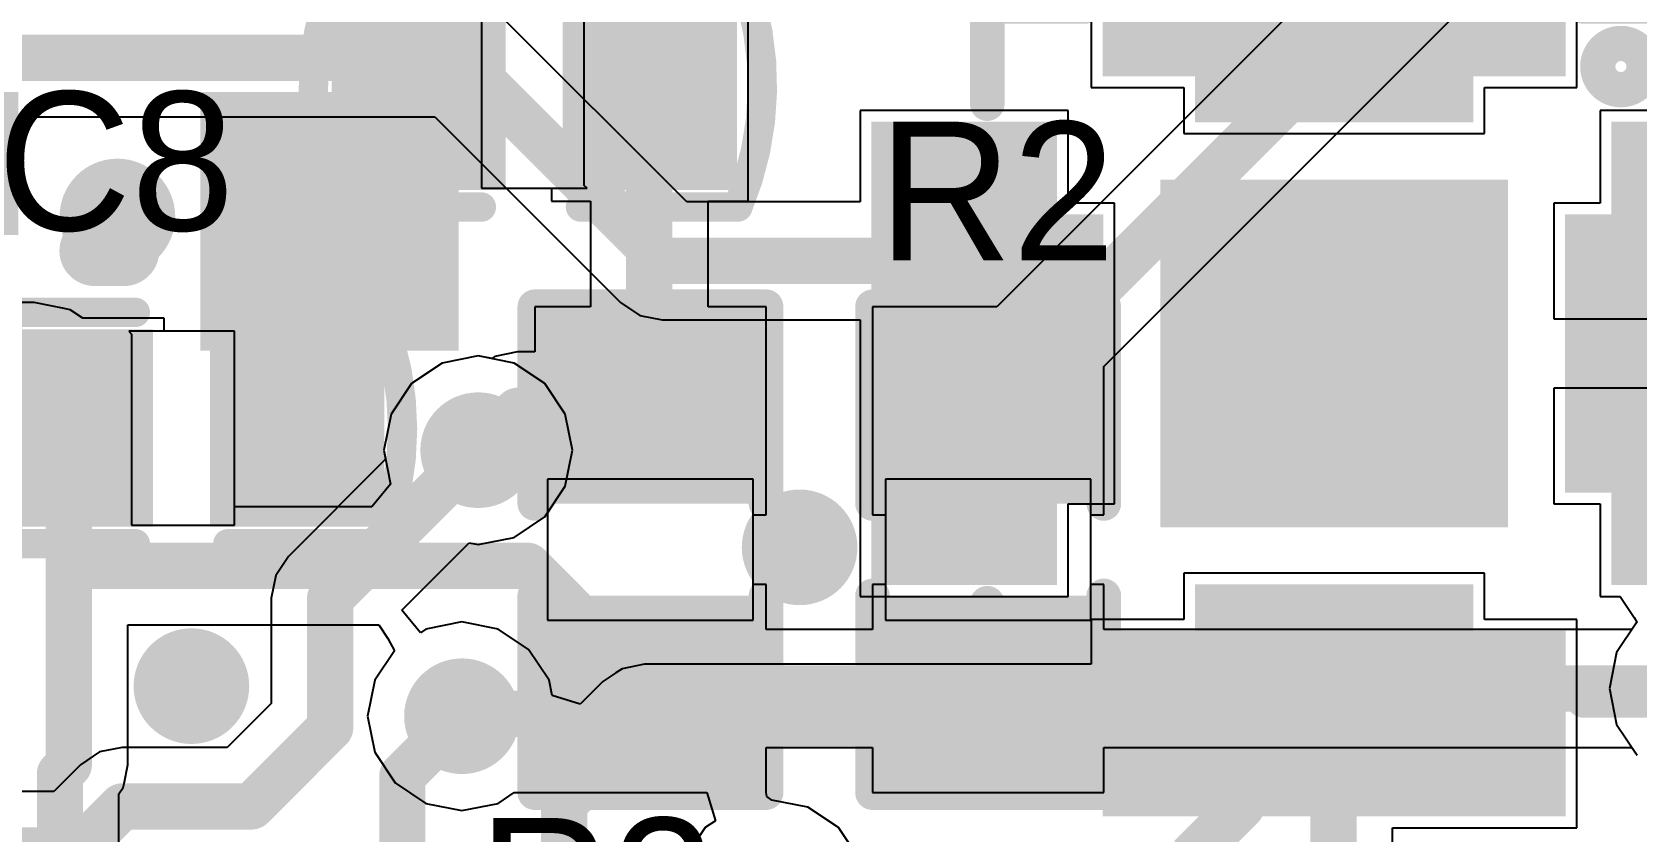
# Model space of a CAD drawing. Extents: x 1.246 to 2.212, y 2.225 to 2.946.
# Drawn here: x 1.7701 to 2.0433, y 2.4198 to 2.5559 of the extents above; entities that cross this region are included whole.
import ezdxf

# ---------------------------------------------------------------- set-up
doc = ezdxf.new("R2010")
doc.units = 0
doc.layers.get('0').update_dxf_attribs({"linetype": 'CONTINUOUS'})
for name, color, linetype in [('BOTTOMLAYER', 5, 'CONTINUOUS'), ('BOTTOMOVERLAY', 54, 'CONTINUOUS'), ('BOTTOMPASTE', 16, 'CONTINUOUS'), ('BOTTOMSOLDER', 6, 'CONTINUOUS'), ('MULTILAYER', 9, 'CONTINUOUS'), ('TOPLAYER', 1, 'CONTINUOUS'), ('TOPOVERLAY', 2, 'CONTINUOUS'), ('TOPPASTE', 8, 'CONTINUOUS'), ('TOPSOLDER', 216, 'CONTINUOUS'), ('VIAHOLELAYER', 16, 'CONTINUOUS')]:
    doc.layers.add(name, color=color, linetype=linetype)

# ---------------------------------------------------------------- blocks, each defined once
blk = doc.blocks.new('C_0402_8')
at = {"layer": 'TOPLAYER'}
for p, q in [((0.008518, 0.0165), (-0.008982, 0.0165)), ((-0.008982, 0.0165), (-0.008982, -0.0165)), ((0.008518, -0.016), (0.008518, 0.0165)), ((0.009018, -0.0165), (0.008518, -0.016)), ((-0.008982, -0.0165), (0.009018, -0.0165))]:
    blk.add_line(p, q, dxfattribs=at)
for points in [[(-0.00884, -0.012795), (-0.00884, 0.012795), (-0.030494, -0.012795), (-0.030494, 0.012795)], [(0.03053, -0.012795), (0.03053, 0.012795), (0.008876, -0.012795), (0.008876, 0.012795)]]:
    blk.add_solid(points, dxfattribs=at)
at = {"layer": 'TOPOVERLAY', "const_width": 0.005}
for points in [[(-0.03382, -0.019341, -0.193022), (-0.033854, 0.01965)], [(0.035464, 0.019716, -0.191665), (0.034708, -0.019637)]]:
    blk.add_lwpolyline(points, format="xyb", dxfattribs=at)
at = {"layer": 'TOPOVERLAY', "const_width": 0.0025}
for points in [[(-0.035104, 0.01965, 1), (-0.032604, 0.01965, 1)], [(-0.03509, 0.019685, 1), (-0.03259, 0.019685, 1)], [(-0.009106, 0.019685, 1), (-0.006606, 0.019685, 1)], [(0.006642, 0.019685, 1), (0.009142, 0.019685, 1)], [(0.034214, 0.019716, 1), (0.036714, 0.019716, 1)], [(0.034225, 0.019685, 1), (0.036726, 0.019685, 1)], [(-0.03509, -0.019685, 1), (-0.03259, -0.019685, 1)], [(-0.03507, -0.019341, 1), (-0.03257, -0.019341, 1)], [(-0.010232, -0.019685, 1), (-0.007732, -0.019685, 1)], [(0.006642, -0.019685, 1), (0.009142, -0.019685, 1)], [(0.033438, -0.019685, 1), (0.035938, -0.019685, 1)], [(0.033458, -0.019637, 1), (0.035958, -0.019637, 1)]]:
    blk.add_lwpolyline(points, format="xyb", close=True, dxfattribs=at)
at = {"layer": 'TOPOVERLAY', "const_width": 0.005}
for points in [[(-0.03384, 0.019685), (-0.007856, 0.019685)], [(0.007892, 0.019685), (0.035476, 0.019685)], [(-0.03384, -0.019685), (-0.008982, -0.019685)], [(0.007892, -0.019685), (0.034688, -0.019685)]]:
    blk.add_lwpolyline(points, dxfattribs=at)
at = {"layer": 'TOPPASTE'}
for points in [[(-0.00884, -0.012795), (-0.00884, 0.012795), (-0.030494, -0.012795), (-0.030494, 0.012795)], [(0.03053, -0.012795), (0.03053, 0.012795), (0.008876, -0.012795), (0.008876, 0.012795)]]:
    blk.add_solid(points, dxfattribs=at)
at = {"layer": 'TOPSOLDER'}
for points in [[(-0.00484, -0.016795), (-0.00484, 0.016795), (-0.034494, -0.016795), (-0.034494, 0.016795)], [(0.03453, -0.016795), (0.03453, 0.016795), (0.004876, -0.016795), (0.004876, 0.016795)]]:
    blk.add_solid(points, dxfattribs=at)
blk = doc.blocks.new('C_0402_15')
at = {"layer": 'TOPLAYER'}
for p, q in [((0.008518, 0.0165), (-0.008982, 0.0165)), ((-0.008982, 0.0165), (-0.008982, -0.0165)), ((0.008518, -0.016), (0.008518, 0.0165)), ((0.009018, -0.0165), (0.008518, -0.016)), ((-0.008982, -0.0165), (0.009018, -0.0165))]:
    blk.add_line(p, q, dxfattribs=at)
for points in [[(-0.00884, -0.012795), (-0.00884, 0.012795), (-0.030494, -0.012795), (-0.030494, 0.012795)], [(0.03053, -0.012795), (0.03053, 0.012795), (0.008876, -0.012795), (0.008876, 0.012795)]]:
    blk.add_solid(points, dxfattribs=at)
at = {"layer": 'TOPOVERLAY', "const_width": 0.005}
for points in [[(-0.03382, -0.019341, -0.193022), (-0.033854, 0.01965)], [(0.035464, 0.019716, -0.191665), (0.034708, -0.019637)]]:
    blk.add_lwpolyline(points, format="xyb", dxfattribs=at)
at = {"layer": 'TOPOVERLAY', "const_width": 0.0025}
for points in [[(-0.035104, 0.01965, 1), (-0.032604, 0.01965, 1)], [(-0.03509, 0.019685, 1), (-0.03259, 0.019685, 1)], [(-0.009106, 0.019685, 1), (-0.006606, 0.019685, 1)], [(0.006642, 0.019685, 1), (0.009142, 0.019685, 1)], [(0.034214, 0.019716, 1), (0.036714, 0.019716, 1)], [(0.034225, 0.019685, 1), (0.036726, 0.019685, 1)], [(-0.03509, -0.019291, 1), (-0.03259, -0.019291, 1)], [(-0.03507, -0.019341, 1), (-0.03257, -0.019341, 1)], [(-0.009106, -0.019685, 1), (-0.006606, -0.019685, 1)], [(0.006642, -0.019685, 1), (0.009142, -0.019685, 1)], [(0.033438, -0.019685, 1), (0.035938, -0.019685, 1)], [(0.033458, -0.019637, 1), (0.035958, -0.019637, 1)]]:
    blk.add_lwpolyline(points, format="xyb", close=True, dxfattribs=at)
at = {"layer": 'TOPOVERLAY', "const_width": 0.005}
for points in [[(-0.007856, 0.019685), (-0.03384, 0.019685)], [(0.035476, 0.019685), (0.007892, 0.019685)], [(-0.007856, -0.019685), (-0.03384, -0.019291)], [(0.034688, -0.019685), (0.007892, -0.019685)]]:
    blk.add_lwpolyline(points, dxfattribs=at)
at = {"layer": 'TOPPASTE'}
for points in [[(-0.00884, -0.012795), (-0.00884, 0.012795), (-0.030494, -0.012795), (-0.030494, 0.012795)], [(0.03053, -0.012795), (0.03053, 0.012795), (0.008876, -0.012795), (0.008876, 0.012795)]]:
    blk.add_solid(points, dxfattribs=at)
at = {"layer": 'TOPSOLDER'}
for points in [[(-0.00484, -0.016795), (-0.00484, 0.016795), (-0.034494, -0.016795), (-0.034494, 0.016795)], [(0.03453, -0.016795), (0.03453, 0.016795), (0.004876, -0.016795), (0.004876, 0.016795)]]:
    blk.add_solid(points, dxfattribs=at)
blk = doc.blocks.new('R_0402_18')
at = {"layer": 'TOPLAYER'}
for p, q in [((0.017, 0.0175), (-0.007, 0.0175)), ((-0.007, 0.0175), (-0.007, -0.0175)), ((0.017, -0.0175), (0.017, 0.0175)), ((-0.007, -0.0175), (0.017, -0.0175))]:
    blk.add_line(p, q, dxfattribs=at)
for points in [[(-0.006811, -0.01378), (-0.006811, 0.01378), (-0.030433, -0.01378), (-0.030433, 0.01378)], [(0.040433, -0.01378), (0.040433, 0.01378), (0.016811, -0.01378), (0.016811, 0.01378)]]:
    blk.add_solid(points, dxfattribs=at)
at = {"layer": 'TOPOVERLAY', "const_width": 0.005906}
for points in [[(-0.036339, -0.019685), (-0.036339, 0.019685)], [(-0.002874, 0.019685), (-0.036339, 0.019685)], [(0.046339, 0.019685), (0.012874, 0.019685)], [(0.046339, -0.019685), (0.046339, 0.019685)], [(-0.002874, -0.019685), (-0.036339, -0.019685)], [(0.046339, -0.019685), (0.012874, -0.019685)]]:
    blk.add_lwpolyline(points, dxfattribs=at)
at = {"layer": 'TOPOVERLAY', "const_width": 0.002953}
for points in [[(-0.037815, 0.019685, 1), (-0.034862, 0.019685, 1)], [(-0.037815, 0.019685, 1), (-0.034862, 0.019685, 1)], [(-0.00435, 0.019685, 1), (-0.001398, 0.019685, 1)], [(0.011398, 0.019685, 1), (0.01435, 0.019685, 1)], [(0.044862, 0.019685, 1), (0.047815, 0.019685, 1)], [(0.044862, 0.019685, 1), (0.047815, 0.019685, 1)], [(-0.037815, -0.019685, 1), (-0.034862, -0.019685, 1)], [(-0.037815, -0.019685, 1), (-0.034862, -0.019685, 1)], [(-0.00435, -0.019685, 1), (-0.001398, -0.019685, 1)], [(0.011398, -0.019685, 1), (0.01435, -0.019685, 1)], [(0.044862, -0.019685, 1), (0.047815, -0.019685, 1)], [(0.044862, -0.019685, 1), (0.047815, -0.019685, 1)]]:
    blk.add_lwpolyline(points, format="xyb", close=True, dxfattribs=at)
at = {"layer": 'TOPPASTE'}
for points in [[(-0.006811, -0.01378), (-0.006811, 0.01378), (-0.030433, -0.01378), (-0.030433, 0.01378)], [(0.040433, -0.01378), (0.040433, 0.01378), (0.016811, -0.01378), (0.016811, 0.01378)]]:
    blk.add_solid(points, dxfattribs=at)
at = {"layer": 'TOPSOLDER'}
for points in [[(-0.002811, -0.01778), (-0.002811, 0.01778), (-0.034433, -0.01778), (-0.034433, 0.01778)], [(0.044433, -0.01778), (0.044433, 0.01778), (0.012811, -0.01778), (0.012811, 0.01778)]]:
    blk.add_solid(points, dxfattribs=at)
blk = doc.blocks.new('R_0402_19')
at = {"layer": 'TOPLAYER'}
for p, q in [((0.017, 0.0175), (-0.007, 0.0175)), ((-0.007, 0.0175), (-0.007, -0.0175)), ((0.017, -0.0175), (0.017, 0.0175)), ((-0.007, -0.0175), (0.017, -0.0175))]:
    blk.add_line(p, q, dxfattribs=at)
for points in [[(-0.006811, -0.01378), (-0.006811, 0.01378), (-0.030433, -0.01378), (-0.030433, 0.01378)], [(0.040433, -0.01378), (0.040433, 0.01378), (0.016811, -0.01378), (0.016811, 0.01378)]]:
    blk.add_solid(points, dxfattribs=at)
at = {"layer": 'TOPOVERLAY', "const_width": 0.005906}
for points in [[(-0.036339, -0.019685), (-0.036339, 0.019685)], [(-0.002874, 0.019685), (-0.036339, 0.019685)], [(0.046339, 0.019685), (0.012874, 0.019685)], [(0.046339, -0.019685), (0.046339, 0.019685)], [(-0.002874, -0.019685), (-0.036339, -0.019685)], [(0.046339, -0.019685), (0.012874, -0.019685)]]:
    blk.add_lwpolyline(points, dxfattribs=at)
at = {"layer": 'TOPOVERLAY', "const_width": 0.002953}
for points in [[(-0.037815, 0.019685, 1), (-0.034862, 0.019685, 1)], [(-0.037815, 0.019685, 1), (-0.034862, 0.019685, 1)], [(-0.00435, 0.019685, 1), (-0.001398, 0.019685, 1)], [(0.011398, 0.019685, 1), (0.01435, 0.019685, 1)], [(0.044862, 0.019685, 1), (0.047815, 0.019685, 1)], [(0.044862, 0.019685, 1), (0.047815, 0.019685, 1)], [(-0.037815, -0.019685, 1), (-0.034862, -0.019685, 1)], [(-0.037815, -0.019685, 1), (-0.034862, -0.019685, 1)], [(-0.00435, -0.019685, 1), (-0.001398, -0.019685, 1)], [(0.011398, -0.019685, 1), (0.01435, -0.019685, 1)], [(0.044862, -0.019685, 1), (0.047815, -0.019685, 1)], [(0.044862, -0.019685, 1), (0.047815, -0.019685, 1)]]:
    blk.add_lwpolyline(points, format="xyb", close=True, dxfattribs=at)
at = {"layer": 'TOPPASTE'}
for points in [[(-0.006811, -0.01378), (-0.006811, 0.01378), (-0.030433, -0.01378), (-0.030433, 0.01378)], [(0.040433, -0.01378), (0.040433, 0.01378), (0.016811, -0.01378), (0.016811, 0.01378)]]:
    blk.add_solid(points, dxfattribs=at)
at = {"layer": 'TOPSOLDER'}
for points in [[(-0.002811, -0.01778), (-0.002811, 0.01778), (-0.034433, -0.01778), (-0.034433, 0.01778)], [(0.044433, -0.01778), (0.044433, 0.01778), (0.012811, -0.01778), (0.012811, 0.01778)]]:
    blk.add_solid(points, dxfattribs=at)
blk = doc.blocks.new('QFN_20_0_4___B_27')
at = {"layer": 'BOTTOMLAYER'}
for points in [[(-0.035433, 0.074803), (-0.035433, 0.051181), (-0.027559, 0.074803), (-0.027559, 0.051181)], [(-0.019685, 0.074803), (-0.019685, 0.043307), (-0.011811, 0.074803), (-0.011811, 0.043307)], [(-0.003937, 0.074803), (-0.003937, 0.043307), (0.003937, 0.074803), (0.003937, 0.043307)], [(0.011811, 0.074803), (0.011811, 0.043307), (0.019685, 0.074803), (0.019685, 0.043307)], [(0.027559, 0.074803), (0.027559, 0.051181), (0.035433, 0.074803), (0.035433, 0.051181)], [(-0.074803, 0.027559), (-0.051181, 0.027559), (-0.074803, 0.035433), (-0.051181, 0.035433)], [(0.051181, 0.027559), (0.074803, 0.027559), (0.051181, 0.035433), (0.074803, 0.035433)], [(-0.02559, -0.02559), (0.02559, -0.02559), (-0.02559, 0.02559), (0.02559, 0.02559)], [(-0.074803, 0.011811), (-0.043307, 0.011811), (-0.074803, 0.019685), (-0.043307, 0.019685)], [(0.043307, 0.011811), (0.074803, 0.011811), (0.043307, 0.019685), (0.074803, 0.019685)], [(-0.074803, -0.003937), (-0.043307, -0.003937), (-0.074803, 0.003937), (-0.043307, 0.003937)], [(0.043307, -0.003937), (0.074803, -0.003937), (0.043307, 0.003937), (0.074803, 0.003937)], [(-0.074803, -0.019685), (-0.043307, -0.019685), (-0.074803, -0.011811), (-0.043307, -0.011811)], [(0.043307, -0.019685), (0.074803, -0.019685), (0.043307, -0.011811), (0.074803, -0.011811)], [(-0.074803, -0.035433), (-0.051181, -0.035433), (-0.074803, -0.027559), (-0.051181, -0.027559)], [(0.051181, -0.035433), (0.074803, -0.035433), (0.051181, -0.027559), (0.074803, -0.027559)], [(-0.019685, -0.043307), (-0.019685, -0.074803), (-0.011811, -0.043307), (-0.011811, -0.074803)], [(-0.003937, -0.043307), (-0.003937, -0.074803), (0.003937, -0.043307), (0.003937, -0.074803)], [(0.011811, -0.043307), (0.011811, -0.074803), (0.019685, -0.043307), (0.019685, -0.074803)], [(-0.035433, -0.051181), (-0.035433, -0.074803), (-0.027559, -0.051181), (-0.027559, -0.074803)], [(0.027559, -0.051181), (0.027559, -0.074803), (0.035433, -0.051181), (0.035433, -0.074803)]]:
    blk.add_solid(points, dxfattribs=at)
at = {"layer": 'BOTTOMOVERLAY'}
for points, const_width in [([(-0.066142, 0.067716, 1), (-0.074016, 0.067716, 1)], 0.007874), ([(-0.075984, 0.067716, 1), (-0.072047, 0.067716, 1)], 0.003937), ([(-0.06811, 0.067716, 1), (-0.064173, 0.067716, 1)], 0.003937), ([(-0.060532, 0.059055, 1), (-0.057579, 0.059055, 1)], 0.002953), ([(-0.060532, 0.059055, 1), (-0.057579, 0.059055, 1)], 0.002953), ([(-0.043602, 0.059055, 1), (-0.04065, 0.059055, 1)], 0.002953), ([(0.041043, 0.059055, 1), (0.043996, 0.059055, 1)], 0.002953), ([(0.057579, 0.059055, 1), (0.060532, 0.059055, 1)], 0.002953), ([(0.057579, 0.059055, 1), (0.060532, 0.059055, 1)], 0.002953), ([(-0.044882, 0.048819, 1), (-0.052756, 0.048819, 1)], 0.006), ([(-0.054256, 0.048819, 1), (-0.051256, 0.048819, 1)], 0.003), ([(-0.046382, 0.048819, 1), (-0.043382, 0.048819, 1)], 0.003), ([(-0.060532, 0.04252, 1), (-0.057579, 0.04252, 1)], 0.002953), ([(0.057579, 0.04252, 1), (0.060532, 0.04252, 1)], 0.002953), ([(-0.060532, -0.04252, 1), (-0.057579, -0.04252, 1)], 0.002953), ([(0.057579, -0.04252, 1), (0.060532, -0.04252, 1)], 0.002953), ([(-0.060532, -0.059055, 1), (-0.057579, -0.059055, 1)], 0.002953), ([(-0.060532, -0.059055, 1), (-0.057579, -0.059055, 1)], 0.002953), ([(-0.043996, -0.059055, 1), (-0.041043, -0.059055, 1)], 0.002953), ([(0.041043, -0.059055, 1), (0.043996, -0.059055, 1)], 0.002953), ([(0.057579, -0.059055, 1), (0.060532, -0.059055, 1)], 0.002953), ([(0.057579, -0.059055, 1), (0.060532, -0.059055, 1)], 0.002953)]:
    blk.add_lwpolyline(points, format="xyb", close=True, dxfattribs=dict(at, const_width=const_width))
at = {"layer": 'BOTTOMOVERLAY', "const_width": 0.005906}
for points in [[(-0.059055, 0.04252), (-0.059055, 0.059055)], [(-0.042126, 0.059055), (-0.059055, 0.059055)], [(0.059055, 0.059055), (0.04252, 0.059055)], [(0.059055, 0.04252), (0.059055, 0.059055)], [(-0.059055, -0.059055), (-0.059055, -0.04252)], [(0.059055, -0.059055), (0.059055, -0.04252)], [(-0.04252, -0.059055), (-0.059055, -0.059055)], [(0.059055, -0.059055), (0.04252, -0.059055)]]:
    blk.add_lwpolyline(points, dxfattribs=at)
at = {"layer": 'BOTTOMPASTE'}
for points in [[(-0.035433, 0.074803), (-0.035433, 0.051181), (-0.027559, 0.074803), (-0.027559, 0.051181)], [(-0.019685, 0.074803), (-0.019685, 0.043307), (-0.011811, 0.074803), (-0.011811, 0.043307)], [(-0.003937, 0.074803), (-0.003937, 0.043307), (0.003937, 0.074803), (0.003937, 0.043307)], [(0.011811, 0.074803), (0.011811, 0.043307), (0.019685, 0.074803), (0.019685, 0.043307)], [(0.027559, 0.074803), (0.027559, 0.051181), (0.035433, 0.074803), (0.035433, 0.051181)], [(-0.074803, 0.027559), (-0.051181, 0.027559), (-0.074803, 0.035433), (-0.051181, 0.035433)], [(0.051181, 0.027559), (0.074803, 0.027559), (0.051181, 0.035433), (0.074803, 0.035433)], [(-0.02559, -0.02559), (0.02559, -0.02559), (-0.02559, 0.02559), (0.02559, 0.02559)], [(-0.074803, 0.011811), (-0.043307, 0.011811), (-0.074803, 0.019685), (-0.043307, 0.019685)], [(0.043307, 0.011811), (0.074803, 0.011811), (0.043307, 0.019685), (0.074803, 0.019685)], [(-0.074803, -0.003937), (-0.043307, -0.003937), (-0.074803, 0.003937), (-0.043307, 0.003937)], [(0.043307, -0.003937), (0.074803, -0.003937), (0.043307, 0.003937), (0.074803, 0.003937)], [(-0.074803, -0.019685), (-0.043307, -0.019685), (-0.074803, -0.011811), (-0.043307, -0.011811)], [(0.043307, -0.019685), (0.074803, -0.019685), (0.043307, -0.011811), (0.074803, -0.011811)], [(-0.074803, -0.035433), (-0.051181, -0.035433), (-0.074803, -0.027559), (-0.051181, -0.027559)], [(0.051181, -0.035433), (0.074803, -0.035433), (0.051181, -0.027559), (0.074803, -0.027559)], [(-0.019685, -0.043307), (-0.019685, -0.074803), (-0.011811, -0.043307), (-0.011811, -0.074803)], [(-0.003937, -0.043307), (-0.003937, -0.074803), (0.003937, -0.043307), (0.003937, -0.074803)], [(0.011811, -0.043307), (0.011811, -0.074803), (0.019685, -0.043307), (0.019685, -0.074803)], [(-0.035433, -0.051181), (-0.035433, -0.074803), (-0.027559, -0.051181), (-0.027559, -0.074803)], [(0.027559, -0.051181), (0.027559, -0.074803), (0.035433, -0.051181), (0.035433, -0.074803)]]:
    blk.add_solid(points, dxfattribs=at)
at = {"layer": 'BOTTOMSOLDER'}
for points in [[(-0.039433, 0.078803), (-0.039433, 0.047181), (-0.023559, 0.078803), (-0.023559, 0.047181)], [(-0.023685, 0.078803), (-0.023685, 0.039307), (-0.007811, 0.078803), (-0.007811, 0.039307)], [(-0.007937, 0.078803), (-0.007937, 0.039307), (0.007937, 0.078803), (0.007937, 0.039307)], [(0.007811, 0.078803), (0.007811, 0.039307), (0.023685, 0.078803), (0.023685, 0.039307)], [(0.023559, 0.078803), (0.023559, 0.047181), (0.039433, 0.078803), (0.039433, 0.047181)], [(-0.078803, 0.023559), (-0.047181, 0.023559), (-0.078803, 0.039433), (-0.047181, 0.039433)], [(0.047181, 0.023559), (0.078803, 0.023559), (0.047181, 0.039433), (0.078803, 0.039433)], [(-0.02959, -0.02959), (0.02959, -0.02959), (-0.02959, 0.02959), (0.02959, 0.02959)], [(-0.078803, 0.007811), (-0.039307, 0.007811), (-0.078803, 0.023685), (-0.039307, 0.023685)], [(0.039307, 0.007811), (0.078803, 0.007811), (0.039307, 0.023685), (0.078803, 0.023685)], [(-0.078803, -0.007937), (-0.039307, -0.007937), (-0.078803, 0.007937), (-0.039307, 0.007937)], [(0.039307, -0.007937), (0.078803, -0.007937), (0.039307, 0.007937), (0.078803, 0.007937)], [(-0.078803, -0.023685), (-0.039307, -0.023685), (-0.078803, -0.007811), (-0.039307, -0.007811)], [(0.039307, -0.023685), (0.078803, -0.023685), (0.039307, -0.007811), (0.078803, -0.007811)], [(-0.078803, -0.039433), (-0.047181, -0.039433), (-0.078803, -0.023559), (-0.047181, -0.023559)], [(0.047181, -0.039433), (0.078803, -0.039433), (0.047181, -0.023559), (0.078803, -0.023559)], [(-0.023685, -0.039307), (-0.023685, -0.078803), (-0.007811, -0.039307), (-0.007811, -0.078803)], [(-0.007937, -0.039307), (-0.007937, -0.078803), (0.007937, -0.039307), (0.007937, -0.078803)], [(0.007811, -0.039307), (0.007811, -0.078803), (0.023685, -0.039307), (0.023685, -0.078803)], [(-0.039433, -0.047181), (-0.039433, -0.078803), (-0.023559, -0.047181), (-0.023559, -0.078803)], [(0.023559, -0.047181), (0.023559, -0.078803), (0.039433, -0.047181), (0.039433, -0.078803)]]:
    blk.add_solid(points, dxfattribs=at)
blk = doc.blocks.new('SOT_123_B_30')
at = {"layer": 'BOTTOMLAYER'}
for points in [[(-0.05548, 0.012032), (-0.01948, 0.012032), (-0.05548, 0.048031), (-0.01948, 0.048031)], [(0.01952, 0.012032), (0.05552, 0.012032), (0.01952, 0.048031), (0.05552, 0.048031)], [(-0.01748, -0.074968), (0.01852, -0.074968), (-0.01748, -0.024969), (0.01852, -0.024969)]]:
    blk.add_solid(points, dxfattribs=at)
at = {"layer": 'BOTTOMOVERLAY', "const_width": 0.012}
for points in [[(0.00252, 0.035032), (-0.00248, 0.035032)], [(-0.05748, -0.009968), (-0.05748, -0.054969)], [(0.05752, -0.009968), (0.05752, -0.054969)], [(-0.03748, -0.054969), (-0.05748, -0.054969)], [(0.05752, -0.054969), (0.03752, -0.054969)]]:
    blk.add_lwpolyline(points, dxfattribs=at)
at = {"layer": 'BOTTOMOVERLAY', "const_width": 0.006}
for points in [[(-0.00548, 0.035032, 1), (0.00052, 0.035032, 1)], [(-0.00048, 0.035032, 1), (0.00552, 0.035032, 1)], [(-0.06048, -0.009968, 1), (-0.05448, -0.009968, 1)], [(0.05452, -0.009968, 1), (0.06052, -0.009968, 1)], [(-0.06048, -0.054969, 1), (-0.05448, -0.054969, 1)], [(-0.06048, -0.054969, 1), (-0.05448, -0.054969, 1)], [(-0.04048, -0.054969, 1), (-0.03448, -0.054969, 1)], [(0.03452, -0.054969, 1), (0.04052, -0.054969, 1)], [(0.05452, -0.054969, 1), (0.06052, -0.054969, 1)], [(0.05452, -0.054969, 1), (0.06052, -0.054969, 1)]]:
    blk.add_lwpolyline(points, format="xyb", close=True, dxfattribs=at)
at = {"layer": 'BOTTOMPASTE'}
for points in [[(-0.05548, 0.012032), (-0.01948, 0.012032), (-0.05548, 0.048031), (-0.01948, 0.048031)], [(0.01952, 0.012032), (0.05552, 0.012032), (0.01952, 0.048031), (0.05552, 0.048031)], [(-0.01748, -0.074968), (0.01852, -0.074968), (-0.01748, -0.024969), (0.01852, -0.024969)]]:
    blk.add_solid(points, dxfattribs=at)
at = {"layer": 'BOTTOMSOLDER'}
for points in [[(-0.05948, 0.008032), (-0.01548, 0.008032), (-0.05948, 0.052032), (-0.01548, 0.052032)], [(0.01552, 0.008032), (0.05952, 0.008032), (0.01552, 0.052032), (0.05952, 0.052032)], [(-0.02148, -0.078968), (0.02252, -0.078968), (-0.02148, -0.020969), (0.02252, -0.020969)]]:
    blk.add_solid(points, dxfattribs=at)

msp = doc.modelspace()

# ---------------------------------------------------------------- linework, layer by layer
at = {"layer": 'BOTTOMLAYER'}
for p, q in [((1.950452, 2.581953), (1.950452, 2.54652)), ((1.950452, 2.581953), (1.950452, 2.54652)), ((2.033129, 2.54652), (2.033129, 2.581953)), ((2.033129, 2.54652), (2.033129, 2.581953)), ((1.881568, 2.527027), (1.849944, 2.558651)), ((1.881568, 2.527027), (1.849944, 2.558651)), ((1.950452, 2.54652), (1.9662, 2.54652)), ((1.950452, 2.54652), (1.9662, 2.54652)), ((1.9662, 2.54652), (1.9662, 2.538646)), ((1.9662, 2.54652), (1.9662, 2.538646)), ((2.017381, 2.538646), (2.017381, 2.54652)), ((2.017381, 2.54652), (2.033129, 2.54652)), ((2.017381, 2.538646), (2.017381, 2.54652)), ((2.017381, 2.54652), (2.033129, 2.54652)), ((1.769676, 2.54152), (1.838691, 2.54152)), ((1.769676, 2.54152), (1.838691, 2.54152)), ((1.838691, 2.54152), (1.870315, 2.509896)), ((1.838691, 2.54152), (1.870315, 2.509896)), ((1.946515, 2.542583), (1.911082, 2.542583)), ((1.911082, 2.542583), (1.911082, 2.527027)), ((1.946515, 2.542583), (1.911082, 2.542583)), ((1.911082, 2.542583), (1.911082, 2.527027)), ((1.946515, 2.526835), (1.946515, 2.542583)), ((1.946515, 2.526835), (1.946515, 2.542583)), ((2.072499, 2.542583), (2.037066, 2.542583)), ((2.037066, 2.542583), (2.037066, 2.526835)), ((2.072499, 2.542583), (2.037066, 2.542583)), ((2.037066, 2.542583), (2.037066, 2.526835)), ((1.9662, 2.538646), (2.017381, 2.538646)), ((1.9662, 2.538646), (2.017381, 2.538646)), ((1.911082, 2.527027), (1.881568, 2.527027)), ((1.911082, 2.527027), (1.881568, 2.527027)), ((1.954389, 2.526835), (1.946515, 2.526835)), ((1.954389, 2.526835), (1.946515, 2.526835)), ((1.954389, 2.50715), (1.954389, 2.526835)), ((1.954389, 2.50715), (1.954389, 2.526835)), ((2.037066, 2.526835), (2.029192, 2.526835)), ((2.029192, 2.526835), (2.029192, 2.50715)), ((2.037066, 2.526835), (2.029192, 2.526835)), ((2.029192, 2.526835), (2.029192, 2.50715)), ((1.870315, 2.509896), (1.87357, 2.507721)), ((1.870315, 2.509896), (1.87357, 2.507721)), ((1.87357, 2.507721), (1.877411, 2.506957)), ((1.87357, 2.507721), (1.877411, 2.506957)), ((1.877411, 2.506957), (1.911082, 2.506957)), ((1.877411, 2.506957), (1.911082, 2.506957)), ((1.911082, 2.506957), (1.911082, 2.491401)), ((1.911082, 2.506957), (1.911082, 2.491401)), ((1.954389, 2.491401), (1.954389, 2.50715)), ((1.954389, 2.491401), (1.954389, 2.50715)), ((2.029192, 2.50715), (2.049876, 2.50715)), ((2.029192, 2.50715), (2.049876, 2.50715)), ((1.846063, 2.500837), (1.839918, 2.499615)), ((1.846063, 2.500837), (1.839918, 2.499615)), ((1.852208, 2.499615), (1.846063, 2.500837)), ((1.852208, 2.499615), (1.846063, 2.500837)), ((1.839918, 2.499615), (1.834709, 2.496135)), ((1.839918, 2.499615), (1.834709, 2.496135)), ((1.857417, 2.496135), (1.852208, 2.499615)), ((1.857417, 2.496135), (1.852208, 2.499615)), ((1.834709, 2.496135), (1.831229, 2.490926)), ((1.834709, 2.496135), (1.831229, 2.490926)), ((1.860897, 2.490926), (1.857417, 2.496135)), ((1.860897, 2.490926), (1.857417, 2.496135)), ((2.049876, 2.495338), (2.029192, 2.495338)), ((2.029192, 2.495338), (2.029192, 2.475653)), ((2.049876, 2.495338), (2.029192, 2.495338)), ((2.029192, 2.495338), (2.029192, 2.475653)), ((1.831229, 2.490926), (1.830007, 2.484781)), ((1.831229, 2.490926), (1.830007, 2.484781)), ((1.862119, 2.484781), (1.860897, 2.490926)), ((1.862119, 2.484781), (1.860897, 2.490926)), ((1.911082, 2.491401), (1.911082, 2.475653)), ((1.911082, 2.491401), (1.911082, 2.475653)), ((1.954389, 2.475653), (1.954389, 2.491401)), ((1.954389, 2.475653), (1.954389, 2.491401)), ((1.830007, 2.484781), (1.830316, 2.483226)), ((1.830007, 2.484781), (1.830316, 2.483226)), ((1.860897, 2.478636), (1.862119, 2.484781)), ((1.860897, 2.478636), (1.862119, 2.484781)), ((1.830316, 2.483226), (1.81377, 2.46668)), ((1.830316, 2.483226), (1.81377, 2.46668)), ((1.857417, 2.473427), (1.860897, 2.478636)), ((1.857417, 2.473427), (1.860897, 2.478636)), ((1.911082, 2.475653), (1.911082, 2.459905)), ((1.911082, 2.475653), (1.911082, 2.459905)), ((1.946515, 2.459905), (1.946515, 2.475653)), ((1.946515, 2.475653), (1.954389, 2.475653)), ((1.946515, 2.459905), (1.946515, 2.475653)), ((1.946515, 2.475653), (1.954389, 2.475653)), ((2.029192, 2.475653), (2.037066, 2.475653)), ((2.029192, 2.475653), (2.037066, 2.475653)), ((2.037066, 2.475653), (2.037066, 2.459905)), ((2.037066, 2.475653), (2.037066, 2.459905)), ((1.852208, 2.469947), (1.857417, 2.473427)), ((1.852208, 2.469947), (1.857417, 2.473427)), ((1.846063, 2.468724), (1.852208, 2.469947)), ((1.846063, 2.468724), (1.852208, 2.469947)), ((1.833051, 2.457577), (1.844508, 2.469034)), ((1.833051, 2.457577), (1.844508, 2.469034)), ((1.844508, 2.469034), (1.846063, 2.468724)), ((1.844508, 2.469034), (1.846063, 2.468724)), ((1.81377, 2.46668), (1.811595, 2.463425)), ((1.81377, 2.46668), (1.811595, 2.463425)), ((1.811595, 2.463425), (1.810831, 2.459584)), ((1.811595, 2.463425), (1.810831, 2.459584)), ((2.017381, 2.463842), (1.9662, 2.463842)), ((1.9662, 2.463842), (1.9662, 2.455968)), ((2.017381, 2.463842), (1.9662, 2.463842)), ((1.9662, 2.463842), (1.9662, 2.455968)), ((2.017381, 2.455968), (2.017381, 2.463842)), ((2.017381, 2.455968), (2.017381, 2.463842)), ((1.810831, 2.459584), (1.810831, 2.459584)), ((1.810831, 2.459584), (1.810831, 2.459584)), ((1.810831, 2.459584), (1.810831, 2.459584)), ((1.810831, 2.459584), (1.810831, 2.459584)), ((1.810831, 2.459584), (1.810831, 2.441694)), ((1.810831, 2.459584), (1.810831, 2.459584)), ((1.810831, 2.459584), (1.810831, 2.459584)), ((1.810831, 2.459584), (1.810831, 2.459584)), ((1.810831, 2.459584), (1.810831, 2.459584)), ((1.810831, 2.459584), (1.810831, 2.441694)), ((1.911082, 2.459905), (1.946515, 2.459905)), ((1.911082, 2.459905), (1.946515, 2.459905)), ((2.037066, 2.459905), (2.04047, 2.459905)), ((2.037066, 2.459905), (2.04047, 2.459905)), ((2.04047, 2.459905), (2.042883, 2.456295)), ((2.04047, 2.459905), (2.042883, 2.456295)), ((1.836223, 2.453712), (1.833051, 2.457577)), ((1.836223, 2.453712), (1.833051, 2.457577)), ((2.042883, 2.456295), (2.04331, 2.455496)), ((2.042883, 2.456295), (2.04331, 2.455496)), ((1.837163, 2.45434), (1.836223, 2.453712)), ((1.837163, 2.45434), (1.836223, 2.453712)), ((1.843307, 2.455562), (1.837163, 2.45434)), ((1.843307, 2.455562), (1.837163, 2.45434)), ((1.849452, 2.45434), (1.843307, 2.455562)), ((1.849452, 2.45434), (1.843307, 2.455562)), ((1.854661, 2.450859), (1.849452, 2.45434)), ((1.854661, 2.450859), (1.849452, 2.45434)), ((1.9662, 2.455968), (1.950452, 2.455968)), ((1.950452, 2.455968), (1.950452, 2.44836)), ((1.9662, 2.455968), (1.950452, 2.455968)), ((1.950452, 2.455968), (1.950452, 2.44836)), ((2.033129, 2.455968), (2.017381, 2.455968)), ((2.033129, 2.455968), (2.017381, 2.455968)), ((2.033129, 2.420535), (2.033129, 2.455968)), ((2.033129, 2.420535), (2.033129, 2.455968)), ((2.04331, 2.455496), (2.039882, 2.450367)), ((2.04331, 2.455496), (2.039882, 2.450367)), ((1.858141, 2.44565), (1.854661, 2.450859)), ((1.858141, 2.44565), (1.854661, 2.450859)), ((1.87441, 2.44836), (1.870569, 2.447596)), ((1.87441, 2.44836), (1.870569, 2.447596)), ((1.950452, 2.44836), (1.87441, 2.44836)), ((1.950452, 2.44836), (1.87441, 2.44836)), ((2.039882, 2.450367), (2.03866, 2.444222)), ((2.039882, 2.450367), (2.03866, 2.444222)), ((1.858667, 2.44301), (1.858141, 2.44565)), ((1.858667, 2.44301), (1.858141, 2.44565)), ((1.867313, 2.44542), (1.863451, 2.441558)), ((1.867313, 2.44542), (1.863451, 2.441558)), ((1.869489, 2.446874), (1.867313, 2.44542)), ((1.869489, 2.446874), (1.867313, 2.44542)), ((1.870569, 2.447596), (1.869489, 2.446874)), ((1.870569, 2.447596), (1.869489, 2.446874)), ((1.863451, 2.441558), (1.858667, 2.44301)), ((1.863451, 2.441558), (1.858667, 2.44301)), ((2.03866, 2.444222), (2.039882, 2.438077)), ((2.03866, 2.444222), (2.039882, 2.438077)), ((1.810831, 2.441694), (1.803324, 2.434186)), ((1.810831, 2.441694), (1.803324, 2.434186)), ((2.039882, 2.438077), (2.043363, 2.432868)), ((2.039882, 2.438077), (2.043363, 2.432868)), ((1.781593, 2.433422), (1.778337, 2.431247)), ((1.781593, 2.433422), (1.778337, 2.431247)), ((1.785433, 2.434186), (1.781593, 2.433422)), ((1.785433, 2.434186), (1.781593, 2.433422)), ((1.803324, 2.434186), (1.785433, 2.434186)), ((1.803324, 2.434186), (1.785433, 2.434186)), ((1.778337, 2.431247), (1.773796, 2.426706)), ((1.778337, 2.431247), (1.773796, 2.426706)), ((1.773796, 2.426706), (1.547668, 2.426706)), ((1.773796, 2.426706), (1.547668, 2.426706)), ((2.001726, 2.412692), (2.001726, 2.420535)), ((2.001726, 2.420535), (2.033129, 2.420535)), ((2.001726, 2.412692), (2.001726, 2.420535)), ((2.001726, 2.420535), (2.033129, 2.420535))]:
    msp.add_line(p, q, dxfattribs=at)
at = {"layer": 'BOTTOMLAYER', "const_width": 0.007874}
for points in [[(1.726927, 2.551555), (1.842848, 2.551555)], [(1.842848, 2.551555), (1.877411, 2.516992)], [(1.877411, 2.516992), (1.932735, 2.516992)], [(1.820866, 2.459584), (1.846063, 2.484781)], [(1.820866, 2.437931), (1.820866, 2.459584)], [(1.976043, 2.424209), (1.976043, 2.442189)], [(1.83316, 2.429358), (1.843307, 2.439505)], [(1.80748, 2.424151), (1.820866, 2.437537)], [(1.860719, 2.424634), (1.87441, 2.438324)], [(1.87441, 2.438324), (1.959843, 2.438324)], [(1.991691, 2.412692), (1.991691, 2.437689)], [(1.83316, 2.303679), (1.83316, 2.429358)], [(1.777953, 2.416671), (1.785433, 2.424151)], [(1.785433, 2.424151), (1.80748, 2.424151)], [(1.860719, 2.303679), (1.860719, 2.424634)], [(1.967323, 2.41549), (1.976043, 2.424209)], [(1.535433, 2.416671), (1.777953, 2.416671)]]:
    msp.add_lwpolyline(points, dxfattribs=at)
at = {"layer": 'BOTTOMLAYER'}
for points, const_width in [([(1.840879, 2.551555, 1), (1.844816, 2.551555, 1)], 0.003937), ([(1.840879, 2.551555, 1), (1.844816, 2.551555, 1)], 0.003937), ([(1.779724, 2.524545, 1), (1.789567, 2.524545, 1)], 0.009843), ([(1.974606, 2.51234, 1), (1.984449, 2.51234, 1)], 0.009843), ([(1.998622, 2.51234, 1), (2.008465, 2.51234, 1)], 0.009843), ([(1.875442, 2.516992, 1), (1.879379, 2.516992, 1)], 0.003937), ([(1.875442, 2.516992, 1), (1.879379, 2.516992, 1)], 0.003937), ([(1.930767, 2.516992, 1), (1.934704, 2.516992, 1)], 0.003937), ([(1.974606, 2.490293, 1), (1.984449, 2.490293, 1)], 0.009843), ([(1.99941, 2.490293, 1), (2.009252, 2.490293, 1)], 0.009843), ([(1.841142, 2.484781, 1), (1.850984, 2.484781, 1)], 0.009843), ([(1.844094, 2.484781, 1), (1.848032, 2.484781, 1)], 0.003937), ([(1.895866, 2.468246, 1), (1.905709, 2.468246, 1)], 0.009843), ([(1.818898, 2.459584, 1), (1.822835, 2.459584, 1)], 0.003937), ([(1.818898, 2.459584, 1), (1.822835, 2.459584, 1)], 0.003937), ([(1.792323, 2.444624, 1), (1.802165, 2.444624, 1)], 0.009843), ([(1.838386, 2.439505, 1), (1.848228, 2.439505, 1)], 0.009843), ([(1.974074, 2.442189, 1), (1.978011, 2.442189, 1)], 0.003937), ([(1.841339, 2.439505, 1), (1.845276, 2.439505, 1)], 0.003937), ([(1.818898, 2.437931, 1), (1.822835, 2.437931, 1)], 0.003937), ([(1.818898, 2.437537, 1), (1.822835, 2.437537, 1)], 0.003937), ([(1.872441, 2.438324, 1), (1.876378, 2.438324, 1)], 0.003937), ([(1.872441, 2.438324, 1), (1.876378, 2.438324, 1)], 0.003937), ([(1.957874, 2.438324, 1), (1.961811, 2.438324, 1)], 0.003937), ([(1.989722, 2.437689, 1), (1.993659, 2.437689, 1)], 0.003937), ([(1.831191, 2.429358, 1), (1.835128, 2.429358, 1)], 0.003937), ([(1.831191, 2.429358, 1), (1.835128, 2.429358, 1)], 0.003937), ([(1.783465, 2.424151, 1), (1.787402, 2.424151, 1)], 0.003937), ([(1.783465, 2.424151, 1), (1.787402, 2.424151, 1)], 0.003937), ([(1.805512, 2.424151, 1), (1.809449, 2.424151, 1)], 0.003937), ([(1.805512, 2.424151, 1), (1.809449, 2.424151, 1)], 0.003937), ([(1.85875, 2.424634, 1), (1.862687, 2.424634, 1)], 0.003937), ([(1.85875, 2.424634, 1), (1.862687, 2.424634, 1)], 0.003937), ([(1.974074, 2.424209, 1), (1.978011, 2.424209, 1)], 0.003937), ([(1.974074, 2.424209, 1), (1.978011, 2.424209, 1)], 0.003937), ([(1.775984, 2.416671, 1), (1.779921, 2.416671, 1)], 0.003937), ([(1.775984, 2.416671, 1), (1.779921, 2.416671, 1)], 0.003937)]:
    msp.add_lwpolyline(points, format="xyb", close=True, dxfattribs=dict(at, const_width=const_width))
at = {"layer": 'MULTILAYER', "const_width": 0.009843}
for points in [[(1.779724, 2.524545, 1), (1.789567, 2.524545, 1)], [(1.974606, 2.51234, 1), (1.984449, 2.51234, 1)], [(1.998622, 2.51234, 1), (2.008465, 2.51234, 1)], [(1.974606, 2.490293, 1), (1.984449, 2.490293, 1)], [(1.99941, 2.490293, 1), (2.009252, 2.490293, 1)], [(1.841142, 2.484781, 1), (1.850984, 2.484781, 1)], [(1.895866, 2.468246, 1), (1.905709, 2.468246, 1)], [(1.792323, 2.444624, 1), (1.802165, 2.444624, 1)], [(1.838386, 2.439505, 1), (1.848228, 2.439505, 1)]]:
    msp.add_lwpolyline(points, format="xyb", close=True, dxfattribs=at)
at = {"layer": 'TOPLAYER'}
for p, q in [((2.021364, 2.596208), (1.934339, 2.509183)), ((1.952576, 2.499035), (2.032617, 2.579076)), ((1.892026, 2.527143), (1.892026, 2.564545)), ((1.846609, 2.562344), (1.846609, 2.529344)), ((1.846609, 2.529344), (1.858561, 2.529344)), ((1.858561, 2.529344), (1.858561, 2.527143)), ((1.858561, 2.527143), (1.865162, 2.527143)), ((1.865162, 2.527143), (1.865162, 2.509183)), ((1.885232, 2.509183), (1.885232, 2.527143)), ((1.885232, 2.527143), (1.892026, 2.527143)), ((1.770472, 2.509893), (1.755705, 2.509893)), ((1.775598, 2.508873), (1.770472, 2.509893)), ((1.770472, 2.509893), (1.770472, 2.509893)), ((1.776617, 2.50867), (1.775598, 2.508873)), ((1.778751, 2.507245), (1.776617, 2.50867)), ((1.865162, 2.509183), (1.855706, 2.509183)), ((1.855706, 2.509183), (1.855706, 2.501509)), ((1.895076, 2.509183), (1.885232, 2.509183)), ((1.895076, 2.473749), (1.895076, 2.509183)), ((1.934339, 2.509183), (1.913206, 2.509183)), ((1.913206, 2.509183), (1.913206, 2.473749)), ((1.79262, 2.507245), (1.778751, 2.507245)), ((1.79262, 2.505044), (1.79262, 2.507245)), ((1.804573, 2.505044), (1.79262, 2.505044)), ((1.804573, 2.475131), (1.804573, 2.505044)), ((1.846063, 2.500837), (1.839918, 2.499615)), ((1.848367, 2.500379), (1.846063, 2.500837)), ((1.848915, 2.500745), (1.848367, 2.500379)), ((1.852756, 2.501509), (1.848915, 2.500745)), ((1.855706, 2.501509), (1.852756, 2.501509)), ((1.839918, 2.499615), (1.834709, 2.496135)), ((1.952576, 2.473749), (1.952576, 2.499035)), ((1.834709, 2.496135), (1.831229, 2.490926)), ((1.831229, 2.490926), (1.830007, 2.484781)), ((1.830007, 2.484781), (1.831157, 2.478996)), ((1.831157, 2.478996), (1.827985, 2.475131)), ((1.827985, 2.475131), (1.804573, 2.475131)), ((1.892891, 2.461939), (1.892891, 2.473749)), ((1.892891, 2.473749), (1.895076, 2.473749)), ((1.913206, 2.473749), (1.915391, 2.473749)), ((1.915391, 2.473749), (1.915391, 2.461939)), ((1.950391, 2.461939), (1.950391, 2.473749)), ((1.950391, 2.473749), (1.952576, 2.473749)), ((1.895076, 2.461939), (1.892891, 2.461939)), ((1.895076, 2.454257), (1.895076, 2.461939)), ((1.915391, 2.461939), (1.913206, 2.461939)), ((1.913206, 2.461939), (1.913206, 2.454257)), ((1.952576, 2.461939), (1.950391, 2.461939)), ((1.952576, 2.454257), (1.952576, 2.461939)), ((1.786413, 2.431238), (1.786413, 2.455061)), ((1.786413, 2.455061), (1.829146, 2.455061)), ((1.829146, 2.455061), (1.830703, 2.452731)), ((1.913206, 2.454257), (1.895076, 2.454257)), ((2.042482, 2.454257), (1.952576, 2.454257)), ((2.043363, 2.455576), (2.042482, 2.454257)), ((1.830703, 2.452731), (1.831814, 2.450651)), ((1.831814, 2.450651), (1.828473, 2.44565)), ((1.828473, 2.44565), (1.827251, 2.439505)), ((1.827251, 2.439505), (1.828473, 2.433361)), ((1.828473, 2.433361), (1.831953, 2.428152)), ((1.895076, 2.426506), (1.895076, 2.434187)), ((1.895076, 2.434187), (1.913206, 2.434187)), ((1.913206, 2.434187), (1.913206, 2.426506)), ((1.952576, 2.426506), (1.952576, 2.434187)), ((1.952576, 2.434187), (2.042482, 2.434187)), ((2.042482, 2.434187), (2.043363, 2.432868)), ((1.785776, 2.428034), (1.786413, 2.431238)), ((1.784904, 2.426282), (1.785649, 2.427397)), ((1.784904, 2.396629), (1.784904, 2.426282)), ((1.785649, 2.427397), (1.785776, 2.428034)), ((1.831953, 2.428152), (1.837163, 2.424671)), ((1.849452, 2.424671), (1.852197, 2.426506)), ((1.852197, 2.426506), (1.855706, 2.426505)), ((1.855706, 2.426505), (1.855706, 2.426506)), ((1.855706, 2.426506), (1.885019, 2.426506)), ((1.885019, 2.426506), (1.88647, 2.421721)), ((1.895213, 2.425815), (1.895076, 2.426506)), ((1.895076, 2.426506), (1.895076, 2.426506)), ((1.895076, 2.426506), (1.895076, 2.426506)), ((1.913206, 2.426506), (1.952576, 2.426506)), ((1.837163, 2.424671), (1.843307, 2.423449)), ((1.843307, 2.423449), (1.849452, 2.424671)), ((1.896063, 2.425247), (1.895213, 2.425815)), ((1.902208, 2.424025), (1.896063, 2.425247)), ((1.896063, 2.425247), (1.896063, 2.425247)), ((1.907417, 2.420544), (1.902208, 2.424025)), ((1.88647, 2.421721), (1.884709, 2.420544)), ((1.884709, 2.420544), (1.881229, 2.415335)), ((1.910897, 2.415335), (1.907417, 2.420544))]:
    msp.add_line(p, q, dxfattribs=at)
for points, const_width in [([(1.932891, 2.493542), (2.02846, 2.589112)], 0.007874), ([(1.875197, 2.491474), (1.875197, 2.585568)], 0.007874), ([(1.745669, 2.493836), (1.770472, 2.493836)], 0.019685), ([(1.770472, 2.493836), (1.775984, 2.488324)], 0.019685), ([(1.932891, 2.491466), (1.932891, 2.493542)], 0.007874), ([(1.846063, 2.484781), (1.852756, 2.491474)], 0.007874), ([(1.852756, 2.491474), (1.875197, 2.491474)], 0.007874), ([(1.775984, 2.48675), (1.776378, 2.486356)], 0.007874), ([(1.776378, 2.463915), (1.776378, 2.486356)], 0.007874), ([(1.776378, 2.463915), (1.777559, 2.465096)], 0.007874), ([(1.776378, 2.431238), (1.776378, 2.463915)], 0.007874), ([(1.777559, 2.465096), (1.854517, 2.465096)], 0.007874), ([(1.854517, 2.465096), (1.875391, 2.444222)], 0.007874), ([(1.871068, 2.439899), (1.875391, 2.444222)], 0.007874), ([(1.875391, 2.444222), (1.931504, 2.444222)], 0.007874), ([(1.932891, 2.444222), (2.054717, 2.444222)], 0.007874), ([(1.843701, 2.439899), (1.845669, 2.441868)], 0.007874), ([(1.84252, 2.439899), (1.843701, 2.439899)], 0.007874), ([(1.843307, 2.439505), (1.843701, 2.439899)], 0.007874), ([(1.843701, 2.439899), (1.871068, 2.439899)], 0.007874), ([(1.774869, 2.429728), (1.776378, 2.431238)], 0.007874), ([(1.774869, 2.320644), (1.774869, 2.429728)], 0.007874)]:
    msp.add_lwpolyline(points, dxfattribs=dict(at, const_width=const_width))
for points, const_width in [([(1.779724, 2.524545, 1), (1.789567, 2.524545, 1)], 0.009843), ([(1.974606, 2.51234, 1), (1.984449, 2.51234, 1)], 0.009843), ([(1.998622, 2.51234, 1), (2.008465, 2.51234, 1)], 0.009843), ([(1.765551, 2.493836, 1), (1.775394, 2.493836, 1)], 0.009843), ([(1.765551, 2.493836, 1), (1.775394, 2.493836, 1)], 0.009843), ([(1.974606, 2.490293, 1), (1.984449, 2.490293, 1)], 0.009843), ([(1.99941, 2.490293, 1), (2.009252, 2.490293, 1)], 0.009843), ([(1.771063, 2.488324, 1), (1.780906, 2.488324, 1)], 0.009843), ([(1.930922, 2.493542, 1), (1.934859, 2.493542, 1)], 0.003937), ([(1.930922, 2.493542, 1), (1.934859, 2.493542, 1)], 0.003937), ([(1.841142, 2.484781, 1), (1.850984, 2.484781, 1)], 0.009843), ([(1.850787, 2.491474, 1), (1.854724, 2.491474, 1)], 0.003937), ([(1.850787, 2.491474, 1), (1.854724, 2.491474, 1)], 0.003937), ([(1.873228, 2.491474, 1), (1.877165, 2.491474, 1)], 0.003937), ([(1.873228, 2.491474, 1), (1.877165, 2.491474, 1)], 0.003937), ([(1.930922, 2.491466, 1), (1.934859, 2.491466, 1)], 0.003937), ([(1.774016, 2.48675, 1), (1.777953, 2.48675, 1)], 0.003937), ([(1.774409, 2.486356, 1), (1.778347, 2.486356, 1)], 0.003937), ([(1.774409, 2.486356, 1), (1.778347, 2.486356, 1)], 0.003937), ([(1.844094, 2.484781, 1), (1.848032, 2.484781, 1)], 0.003937), ([(1.895866, 2.468246, 1), (1.905709, 2.468246, 1)], 0.009843), ([(1.774409, 2.463915, 1), (1.778347, 2.463915, 1)], 0.003937), ([(1.774409, 2.463915, 1), (1.778347, 2.463915, 1)], 0.003937), ([(1.774409, 2.463915, 1), (1.778347, 2.463915, 1)], 0.003937), ([(1.775591, 2.465096, 1), (1.779528, 2.465096, 1)], 0.003937), ([(1.775591, 2.465096, 1), (1.779528, 2.465096, 1)], 0.003937), ([(1.852548, 2.465096, 1), (1.856485, 2.465096, 1)], 0.003937), ([(1.852548, 2.465096, 1), (1.856485, 2.465096, 1)], 0.003937), ([(1.792323, 2.444624, 1), (1.802165, 2.444624, 1)], 0.009843), ([(1.838386, 2.439505, 1), (1.848228, 2.439505, 1)], 0.009843), ([(1.873422, 2.444222, 1), (1.877359, 2.444222, 1)], 0.003937), ([(1.873422, 2.444222, 1), (1.877359, 2.444222, 1)], 0.003937), ([(1.873422, 2.444222, 1), (1.877359, 2.444222, 1)], 0.003937), ([(1.929535, 2.444222, 1), (1.933472, 2.444222, 1)], 0.003937), ([(1.930922, 2.444222, 1), (1.934859, 2.444222, 1)], 0.003937), ([(1.843701, 2.441868, 1), (1.847638, 2.441868, 1)], 0.003937), ([(1.840551, 2.439899, 1), (1.844488, 2.439899, 1)], 0.003937), ([(1.841339, 2.439505, 1), (1.845276, 2.439505, 1)], 0.003937), ([(1.841732, 2.439899, 1), (1.845669, 2.439899, 1)], 0.003937), ([(1.841732, 2.439899, 1), (1.845669, 2.439899, 1)], 0.003937), ([(1.841732, 2.439899, 1), (1.845669, 2.439899, 1)], 0.003937), ([(1.841732, 2.439899, 1), (1.845669, 2.439899, 1)], 0.003937), ([(1.869099, 2.439899, 1), (1.873036, 2.439899, 1)], 0.003937), ([(1.869099, 2.439899, 1), (1.873036, 2.439899, 1)], 0.003937), ([(1.774409, 2.431238, 1), (1.778347, 2.431238, 1)], 0.003937), ([(1.774409, 2.431238, 1), (1.778347, 2.431238, 1)], 0.003937), ([(1.7729, 2.429728, 1), (1.776837, 2.429728, 1)], 0.003937), ([(1.7729, 2.429728, 1), (1.776837, 2.429728, 1)], 0.003937)]:
    msp.add_lwpolyline(points, format="xyb", close=True, dxfattribs=dict(at, const_width=const_width))
at = {"layer": 'VIAHOLELAYER', "const_width": 0.005906}
for points in [[(1.781693, 2.524545, 1), (1.787598, 2.524545, 1)], [(1.976575, 2.51234, 1), (1.98248, 2.51234, 1)], [(2.000591, 2.51234, 1), (2.006496, 2.51234, 1)], [(1.976575, 2.490293, 1), (1.98248, 2.490293, 1)], [(2.001378, 2.490293, 1), (2.007284, 2.490293, 1)], [(1.84311, 2.484781, 1), (1.849016, 2.484781, 1)], [(1.897835, 2.468246, 1), (1.90374, 2.468246, 1)], [(1.794291, 2.444624, 1), (1.800197, 2.444624, 1)], [(1.840354, 2.439505, 1), (1.84626, 2.439505, 1)]]:
    msp.add_lwpolyline(points, format="xyb", close=True, dxfattribs=at)

# ---------------------------------------------------------------- block references
for name, p, rotation in [('SOT_123_B_30', (1.783291, 2.553744), 180), ('QFN_20_0_4___B_27', (1.991791, 2.501244), 270), ('C_0402_8', (1.855591, 2.545844), 360), ('R_0402_19', (1.875391, 2.472844), 270), ('R_0402_18', (1.932891, 2.472844), 270), ('C_0402_15', (1.795591, 2.488544), 180)]:
    msp.add_blockref(name, p, dxfattribs=dict(rotation=rotation))

# ---------------------------------------------------------------- texts
at = {"layer": 'TOPOVERLAY'}
for s, p in [('C8', (1.764173, 2.522183)), ('R2', (1.914173, 2.517065)), ('R3', (1.846063, 2.39856))]:
    msp.add_text(s, height=0.023622, rotation=360, dxfattribs=at).set_placement(p)

doc.saveas('drawing.dxf')
